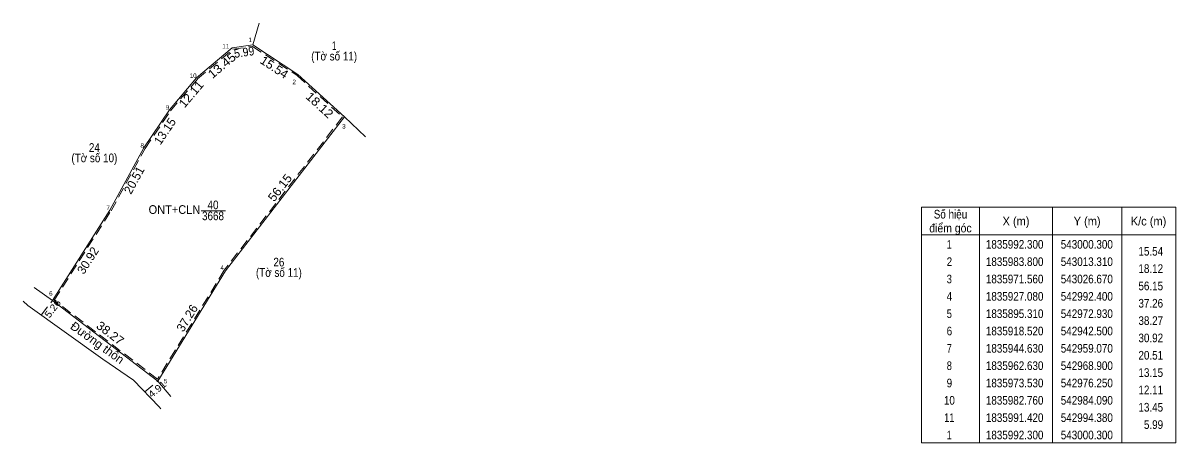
# Model space of a CAD drawing. Header units: metres. Extents: x 541993 to 543266, y 1835619 to 1836267.
# Drawn here: x 542934.1 to 543266.4, y 1835877.5 to 1835998.6 of the extents above; entities that cross this region are included whole.
import ezdxf
from ezdxf.enums import TextEntityAlignment as Align

# ---------------------------------------------------------------- set-up
doc = ezdxf.new("R2010")
doc.units = ezdxf.units.M
doc.linetypes.add('MEDIUM_DASHED', pattern=[4.5, 3, -1.5])
for name, color, linetype, lineweight in [('1', 7, 'Continuous', 13), ('10', 7, 'Continuous', 13), ('23', 7, 'Continuous', 13), ('32', 7, 'Continuous', 13), ('54', 7, 'Continuous', 13), ('63', 7, 'Continuous', 13)]:
    doc.layers.add(name, color=color, linetype=linetype, lineweight=lineweight)

msp = doc.modelspace()

# ---------------------------------------------------------------- linework, layer by layer
at = {"layer": '1'}
msp.add_lwpolyline([(543000.3, 1835992.3), (543013.31, 1835983.8), (543026.67, 1835971.56), (542992.4, 1835927.08), (542972.93, 1835895.31), (542942.5, 1835918.52), (542959.07, 1835944.63), (542968.9, 1835962.63), (542976.25, 1835973.53), (542984.09, 1835982.76), (542994.38, 1835991.42)], close=True, dxfattribs=at)
at = {"layer": '1', "linetype": 'MEDIUM_DASHED'}
msp.add_lwpolyline([(543000.21, 1835991.88), (543013.06, 1835983.48), (543026.13, 1835971.51), (542992.07, 1835927.31), (542972.82, 1835895.9), (542943.03, 1835918.62), (542959.41, 1835944.43), (542969.24, 1835962.42), (542976.57, 1835973.29), (542984.37, 1835982.48), (542994.55, 1835991.04)], close=True, dxfattribs=at)
at = {"layer": '10'}
for p, q in [((543002.16, 1835998.61), (543000.3, 1835992.3)), ((543002.16, 1835998.61), (543000.3, 1835992.3)), ((543026.67, 1835971.56), (543032.8, 1835965.75)), ((542972.93, 1835895.31), (542942.5, 1835918.52))]:
    msp.add_line(p, q, dxfattribs=at)
for points in [[(543000.3, 1835992.3), (542994.38, 1835991.42), (542984.09, 1835982.76), (542976.25, 1835973.53), (542968.9, 1835962.63), (542959.07, 1835944.63), (542942.5, 1835918.52)], [(543000.3, 1835992.3), (543013.31, 1835983.8), (543026.67, 1835971.56)], [(543000.3, 1835992.3), (543013.31, 1835983.8), (543026.67, 1835971.56)]]:
    msp.add_lwpolyline(points, dxfattribs=at)
at = {"layer": '23'}
for p, q in [((542942.5, 1835918.52), (542937.22, 1835922.3)), ((542972.93, 1835895.31), (542942.5, 1835918.52))]:
    msp.add_line(p, q, dxfattribs=at)
msp.add_lwpolyline([(542973.78, 1835887.3), (542973.26, 1835887.86), (542965.87, 1835895.62), (542957.04, 1835901.62), (542935.42, 1835917.14), (542934.05, 1835918.4)], dxfattribs=at)
at = {"layer": '32'}
for q in [(543026.67, 1835971.56), (542972.93, 1835895.31)]:
    msp.add_line((542992.4, 1835927.08), q, dxfattribs=at)
at = {"layer": '54'}
for p, q in [((543002.16, 1835998.61), (543000.3, 1835992.3)), ((543002.16, 1835998.61), (543000.3, 1835992.3)), ((542976.64, 1835890.85), (542972.93, 1835895.31))]:
    msp.add_line(p, q, dxfattribs=at)
msp.add_lwpolyline([(543000.3, 1835992.3), (543013.31, 1835983.8), (543026.67, 1835971.56)], dxfattribs=at)
msp.add_lwpolyline([(543000.3, 1835992.3), (543013.31, 1835983.8), (543026.67, 1835971.56)], dxfattribs=at)
at = {"layer": '63'}
for p, q in [((542985.35, 1835944.4), (542992.4, 1835944.43)), ((543209.81, 1835945.46), (543209.81, 1835877.46)), ((543230.81, 1835945.46), (543230.81, 1835877.46)), ((543250.81, 1835945.46), (543250.81, 1835877.46)), ((543193.01, 1835937.46), (543266.41, 1835937.46))]:
    msp.add_line(p, q, dxfattribs=at)
at = {"layer": '63', "linetype": 'MEDIUM_DASHED'}
for p, q in [((542939.31, 1835914.34), (542942.5, 1835918.52)), ((542969.16, 1835892.17), (542972.93, 1835895.31))]:
    msp.add_line(p, q, dxfattribs=at)
at = {"layer": '63'}
msp.add_lwpolyline([(543193.01, 1835945.46), (543266.41, 1835945.46), (543266.41, 1835877.46), (543193.01, 1835877.46)], close=True, dxfattribs=at)

# ---------------------------------------------------------------- texts
at = {"layer": '1'}
for s, width, p in [('40', 0.85, (542988.815, 1835944.89)), ('ONT+CLN', 0.95, (542977.695, 1835943.55)), ('3668', 0.85, (542988.81, 1835941.73))]:
    msp.add_text(s, height=2.5, dxfattribs=dict(at, width=width)).set_placement(p, align=Align.CENTER)
at = {"layer": '63'}
for s, height, width, p in [(' 1', 1.3, 0.9, (543000.04, 1835993.12)), (' 11', 1.3, 0.9, (542993.47, 1835991.29)), (' 10', 1.3, 0.95, (542984.09, 1835982.76)), (' 2', 1.3, 0.9, (543012.72, 1835980.97)), (' 9', 1.3, 0.9, (542976.22, 1835973.6)), (' 3', 1.3, 0.95, (543027.06, 1835968.17)), (' 8', 1.3, 0.95, (542968.9, 1835962.63)), (' 7', 1.3, 0.9, (542959.07, 1835944.63)), ('15.54', 2.5, 0.85, (543262.71, 1835931.51)), (' 4', 1.3, 0.95, (542991.94, 1835927.4)), ('18.12', 2.5, 0.85, (543262.71, 1835926.51)), ('56.15', 2.5, 0.85, (543262.71, 1835921.51)), (' 6', 1.3, 0.9, (542942.56, 1835919.95)), ('37.26', 2.5, 0.85, (543262.71, 1835916.51)), ('38.27', 2.5, 0.85, (543262.71, 1835911.51)), ('30.92', 2.5, 0.85, (543262.71, 1835906.51)), ('20.51', 2.5, 0.85, (543262.71, 1835901.51)), ('13.15', 2.5, 0.85, (543262.71, 1835896.51)), (' 5', 1.3, 0.9, (542975.66, 1835894.66)), ('12.11', 2.5, 0.85, (543262.71, 1835891.51)), ('13.45', 2.5, 0.85, (543262.71, 1835886.51)), ('5.99', 2.5, 0.85, (543262.71, 1835881.51))]:
    msp.add_text(s, height=height, dxfattribs=dict(at, width=width)).set_placement(p, align=Align.RIGHT)
for s, width, p in [('1', 0.65, (543023.73, 1835990.81)), ('(Tờ số 11)', 0.85, (543023.73, 1835987.81)), ('24', 0.85, (542954.615, 1835961.45)), ('(Tờ số 10)', 0.85, (542954.61, 1835958.45)), ('Số hiệu', 0.85, (543201.41, 1835942.21)), ('điểm góc', 0.9, (543201.41, 1835938.21)), ('X (m)', 0.95, (543220.31, 1835940.21)), ('Y (m)', 0.95, (543240.805, 1835940.21)), ('K/c (m)', 0.95, (543258.51, 1835940.21)), (' 1', 0.75, (543200.705, 1835933.51)), ('1835992.300', 0.85, (543219.91, 1835933.51)), ('543000.300', 0.85, (543240.715, 1835933.51)), ('26', 0.85, (543007.8, 1835928.39)), (' 2', 0.85, (543200.71, 1835928.51)), ('1835983.800', 0.85, (543219.91, 1835928.51)), ('543013.310', 0.85, (543240.715, 1835928.51)), ('(Tờ số 11)', 0.85, (543007.8, 1835925.39)), (' 3', 0.8, (543200.71, 1835923.51)), ('1835971.560', 0.85, (543219.91, 1835923.51)), ('543026.670', 0.85, (543240.715, 1835923.51)), (' 4', 0.85, (543200.705, 1835918.51)), ('1835927.080', 0.85, (543219.91, 1835918.51)), ('542992.400', 0.85, (543240.715, 1835918.51)), (' 5', 0.8, (543200.71, 1835913.51)), ('1835895.310', 0.85, (543219.91, 1835913.51)), ('542972.930', 0.85, (543240.715, 1835913.51)), (' 6', 0.85, (543200.71, 1835908.51)), ('1835918.520', 0.85, (543219.91, 1835908.51)), ('542942.500', 0.85, (543240.715, 1835908.51)), (' 7', 0.8, (543200.71, 1835903.51)), ('1835944.630', 0.85, (543219.91, 1835903.51)), ('542959.070', 0.85, (543240.715, 1835903.51)), (' 8', 0.8, (543200.71, 1835898.51)), ('1835962.630', 0.85, (543219.91, 1835898.51)), ('542968.900', 0.85, (543240.715, 1835898.51)), (' 9', 0.85, (543200.705, 1835893.51)), ('1835973.530', 0.85, (543219.91, 1835893.51)), ('542976.250', 0.85, (543240.715, 1835893.51)), (' 10', 0.85, (543200.705, 1835888.51)), ('1835982.760', 0.85, (543219.91, 1835888.51)), ('542984.090', 0.85, (543240.715, 1835888.51)), (' 11', 0.8, (543200.705, 1835883.51)), ('1835991.420', 0.85, (543219.91, 1835883.51)), ('542994.380', 0.85, (543240.715, 1835883.51)), (' 1', 0.75, (543200.705, 1835878.51)), ('1835992.300', 0.85, (543219.91, 1835878.51)), ('543000.300', 0.85, (543240.715, 1835878.51))]:
    msp.add_text(s, height=2.5, dxfattribs=dict(at, width=width)).set_placement(p, align=Align.CENTER)
for s, height, rotation, width, p in [('13.45', 2.5, 40.084, 1.1, (542992.16, 1835985.388)), ('5.99', 2.5, 8.455, 0.9, (542997.971, 1835988.959)), ('15.54', 2.5, 326.842, 1.05, (543005.801, 1835984.809)), ('12.11', 2.5, 49.655, 1.05, (542983.454, 1835977.286)), ('18.12', 2.5, 317.505, 1.1, (543018.696, 1835974.009)), ('56.15', 2.5, 52.387, 1.05, (543009.095, 1835950.342)), ('5.26', 2, 52.651, 1.1, (542943.393, 1835915.608)), ('38.27', 2.5, 322.666, 1.05, (542958.407, 1835908.159)), ('4.91', 2, 39.791, 1.1, (542973.36, 1835892.209))]:
    msp.add_text(s, height=height, rotation=rotation, dxfattribs=dict(at, width=width)).set_placement(p, align=Align.CENTER)
for s, rotation, p in [('13.15', 56.008, (542975.975, 1835966.701)), ('20.51', 61.361, (542967.169, 1835952.671)), ('30.92', 57.6, (542953.807, 1835929.45)), ('37.26', 58.498, (542982.416, 1835912.837)), ('Đường thôn', 324.327, (542954.746, 1835905.359))]:
    msp.add_text(s, height=2.5, rotation=rotation, dxfattribs=at).set_placement(p, align=Align.CENTER)

doc.saveas('drawing.dxf')
